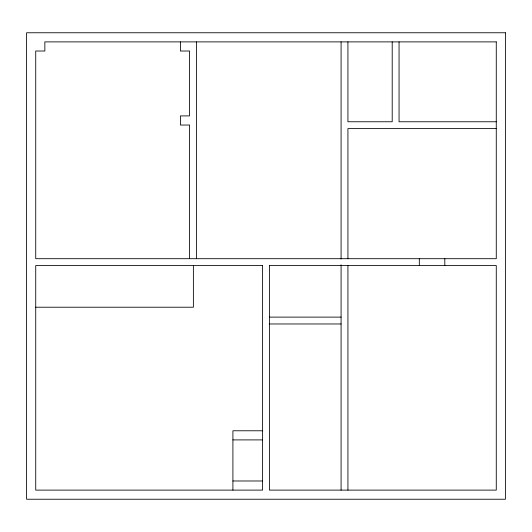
<?xml version="1.0" encoding="UTF-8"?>
<svg xmlns="http://www.w3.org/2000/svg" width="532" height="532" viewBox="0 0 532 532"><rect width="100%" height="100%" fill="white"/><g stroke="black" fill="none" stroke-linecap="round" stroke-linejoin="round"><path stroke-width="0.8" d="M496.27 121.768L399.053 121.768L399.053 41.888M496.27 128.611L347.928 128.611L347.928 258.698M269.425 265.541L496.27 265.541L496.27 490.112L269.425 490.112L269.425 265.282M35.73 307.217L193.382 307.217L193.382 265.541M269.425 317.119L341.085 317.119M269.185 323.968L341.085 323.968M262.781 430.774L232.91 430.774L232.91 490.112M232.91 439.904L262.575 439.904M232.91 480.981L262.575 480.981M444.812 258.698L444.812 265.541M419.316 258.698L419.316 265.541M392.204 41.888L392.204 121.768L347.928 121.768L347.928 41.888M347.928 265.541L347.928 490.112M341.085 41.888L341.085 258.998M341.085 264.803L341.085 490.112M196.394 41.888L196.394 258.698M189.545 258.698L189.545 125.033L180.421 125.033L180.421 115.903L189.545 115.903L189.545 51.019L180.421 51.019L180.421 41.888M505.4 32.765L26.6 32.765L26.6 499.235L505.4 499.235L505.4 32.765M496.27 41.888L44.854 41.888L44.854 51.019L35.73 51.019L35.73 258.698L496.27 258.698L496.27 41.888M262.575 265.541L35.73 265.541L35.73 490.112L262.575 490.112L262.575 265.541"/></g></svg>
